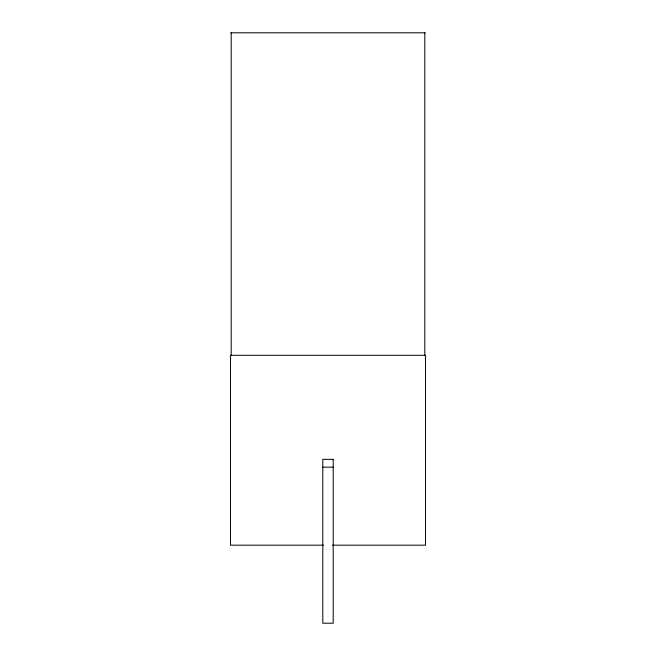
<?xml version="1.0" encoding="UTF-8"?>
<svg xmlns="http://www.w3.org/2000/svg" width="656" height="656" viewBox="0 0 656 656"><rect width="100%" height="100%" fill="white"/><g stroke="black" fill="none" stroke-linecap="round" stroke-linejoin="round"><path stroke-width="0.98" d="M230.789 32.8L425.211 32.8M322.801 467.146L333.199 467.146M323.408 545.177L230.469 545.177L230.469 355.306L425.531 355.306L425.531 545.177L332.592 545.177M424.817 32.8L424.817 355.306M231.183 32.8L231.183 355.306M333.199 459.348L322.801 459.348L322.801 623.2L333.199 623.2L333.199 459.348"/></g></svg>
